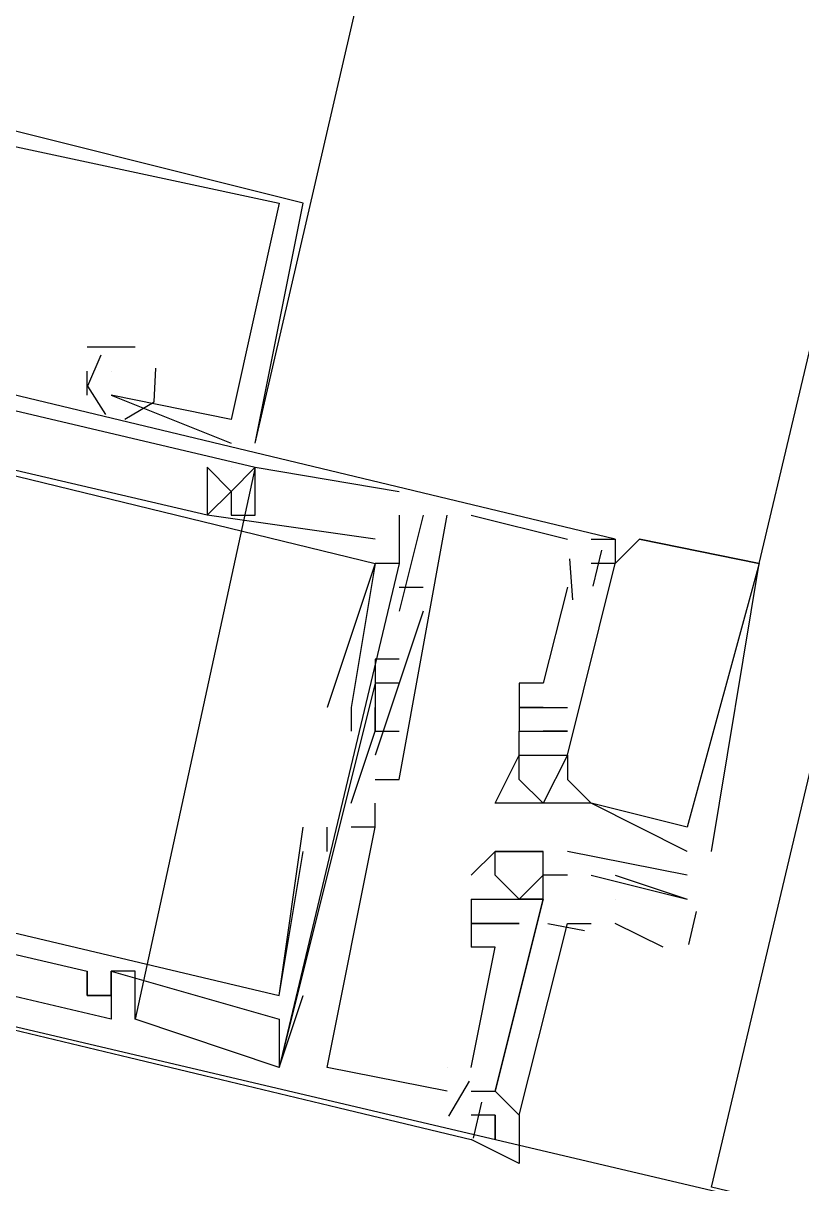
# Model space of a CAD drawing. Header units: feet. Extents: x -84 to 198, y -22 to 181.
# Drawn here: x 114.204 to 114.637, y 60.46 to 61.104 of the extents above; entities that cross this region are included whole.
import ezdxf

# ---------------------------------------------------------------- set-up
doc = ezdxf.new("R2010")
doc.units = ezdxf.units.FT
doc.layers.add('A-LINEA', color=7, linetype='CONTINUOUS')
doc.layers.add('A-MURO-CONCRETO', color=8, linetype='CONTINUOUS')

msp = doc.modelspace()

# ---------------------------------------------------------------- linework, layer by layer
at = {"layer": 'A-LINEA'}
for p, q in [((114.6133, 60.8044), (116.2533, 67.7378)), ((114.3467, 61.0044), (114.3467, 61.0044)), ((114.3467, 61.0044), (114.3467, 61.0044)), ((114.3467, 61.0044), (114.3467, 61.0044)), ((114.36, 61.0044), (114.36, 61.0044)), ((114.36, 61.0044), (114.36, 61.0044)), ((114.36, 61.0044), (114.36, 61.0044)), ((113.88, 60.9644), (114.3333, 60.8578)), ((113.88, 60.9644), (114.3333, 60.8578)), ((113.88, 60.9644), (114.3333, 60.8578)), ((114.2533, 60.9244), (114.24, 60.9244)), ((114.24, 60.9244), (114.24, 60.9244)), ((114.2533, 60.9244), (114.24, 60.9244)), ((114.24, 60.9244), (114.24, 60.9244)), ((114.2533, 60.9244), (114.24, 60.9244)), ((114.24, 60.9244), (114.24, 60.9244)), ((114.2667, 60.9244), (114.2533, 60.9244)), ((114.2533, 60.9244), (114.2533, 60.9244)), ((114.2667, 60.9244), (114.2533, 60.9244)), ((114.2533, 60.9244), (114.2533, 60.9244)), ((114.2667, 60.9244), (114.2533, 60.9244)), ((114.2533, 60.9244), (114.2533, 60.9244)), ((114.2667, 60.9244), (114.2667, 60.9244)), ((114.2667, 60.9244), (114.2667, 60.9244)), ((114.2667, 60.9244), (114.2667, 60.9244)), ((114.24, 60.8978), (114.24, 60.9111)), ((114.24, 60.9111), (114.24, 60.9111)), ((114.24, 60.8978), (114.24, 60.9111)), ((114.24, 60.9111), (114.24, 60.9111)), ((114.24, 60.8978), (114.24, 60.9111)), ((114.24, 60.9111), (114.24, 60.9111)), ((114.2533, 60.9111), (114.2533, 60.9111)), ((114.2533, 60.9111), (114.2533, 60.9111)), ((114.2533, 60.9111), (114.2533, 60.9111)), ((114.24, 60.8978), (114.24, 60.8978)), ((114.24, 60.8978), (114.24, 60.8978)), ((114.24, 60.8978), (114.24, 60.8978)), ((114.2533, 60.8978), (114.32, 60.8711)), ((114.2533, 60.8978), (114.2533, 60.8978)), ((114.2533, 60.8978), (114.2533, 60.8978)), ((114.2533, 60.8978), (114.32, 60.8711)), ((114.2533, 60.8978), (114.2533, 60.8978)), ((114.2533, 60.8978), (114.2533, 60.8978)), ((114.2533, 60.8978), (114.32, 60.8711)), ((114.2533, 60.8978), (114.2533, 60.8978)), ((114.2533, 60.8978), (114.2533, 60.8978)), ((114.32, 60.8844), (114.32, 60.8844)), ((114.32, 60.8844), (114.32, 60.8844)), ((114.32, 60.8844), (114.32, 60.8844)), ((114.32, 60.8844), (114.32, 60.8844)), ((114.32, 60.8844), (114.32, 60.8844)), ((114.32, 60.8844), (114.32, 60.8844)), ((114.32, 60.8711), (114.32, 60.8711)), ((114.32, 60.8711), (114.32, 60.8711)), ((114.32, 60.8711), (114.32, 60.8711)), ((114.3333, 60.8711), (114.3333, 60.8711)), ((114.3333, 60.8711), (114.3333, 60.8711)), ((114.3333, 60.8711), (114.3333, 60.8711)), ((114.3333, 60.8578), (114.2667, 60.5511)), ((114.3333, 60.8578), (114.2667, 60.5511)), ((114.3333, 60.8578), (114.2667, 60.5511)), ((114.3067, 60.8578), (114.3067, 60.8578)), ((114.3067, 60.8578), (114.3067, 60.8578)), ((114.3067, 60.8578), (114.3067, 60.8578)), ((114.32, 60.8578), (114.32, 60.8578)), ((114.32, 60.8578), (114.32, 60.8578)), ((114.32, 60.8578), (114.32, 60.8578)), ((114.3333, 60.8578), (114.3333, 60.8578)), ((114.3333, 60.8578), (114.3333, 60.8578)), ((114.3333, 60.8578), (114.3333, 60.8578)), ((114.3333, 60.8578), (114.3333, 60.8578)), ((114.3333, 60.8578), (114.3333, 60.8578)), ((114.3333, 60.8578), (114.3333, 60.8578)), ((114.32, 60.8444), (114.32, 60.8444)), ((114.32, 60.8444), (114.32, 60.8444)), ((114.32, 60.8444), (114.32, 60.8444)), ((114.32, 60.8444), (114.32, 60.8444)), ((114.32, 60.8444), (114.32, 60.8444)), ((114.32, 60.8444), (114.32, 60.8444)), ((114.4133, 60.8444), (114.4133, 60.8444)), ((114.4133, 60.8444), (114.4133, 60.8444)), ((114.4133, 60.8444), (114.4133, 60.8444)), ((114.4133, 60.8444), (114.4133, 60.8444)), ((114.4133, 60.8444), (114.4133, 60.8444)), ((114.4133, 60.8444), (114.4133, 60.8444)), ((114.3067, 60.8311), (114.3067, 60.8311)), ((114.3067, 60.8311), (114.3067, 60.8311)), ((114.3067, 60.8311), (114.3067, 60.8311)), ((114.3067, 60.8311), (114.3067, 60.8311)), ((114.3067, 60.8311), (114.3067, 60.8311)), ((114.3067, 60.8311), (114.3067, 60.8311)), ((114.32, 60.8311), (114.32, 60.8311)), ((114.32, 60.8311), (114.32, 60.8311)), ((114.32, 60.8311), (114.32, 60.8311)), ((114.3333, 60.8311), (114.3333, 60.8311)), ((114.3333, 60.8311), (114.3333, 60.8311)), ((114.3333, 60.8311), (114.3333, 60.8311)), ((114.4133, 60.8311), (114.4133, 60.8178)), ((114.4133, 60.8311), (114.4133, 60.8311)), ((114.4267, 60.8311), (114.4133, 60.7778)), ((114.4133, 60.8311), (114.4133, 60.8178)), ((114.4133, 60.8311), (114.4133, 60.8311)), ((114.4267, 60.8311), (114.4133, 60.7778)), ((114.4133, 60.8311), (114.4133, 60.8178)), ((114.4133, 60.8311), (114.4133, 60.8311)), ((114.4267, 60.8311), (114.4133, 60.7778)), ((114.4267, 60.8311), (114.4267, 60.8311)), ((114.4267, 60.8311), (114.4267, 60.8311)), ((114.4267, 60.8311), (114.4267, 60.8311)), ((114.44, 60.8311), (114.44, 60.8311)), ((114.44, 60.8311), (114.44, 60.8311)), ((114.44, 60.8311), (114.44, 60.8311)), ((114.4533, 60.8311), (114.5067, 60.8178)), ((114.4533, 60.8311), (114.4533, 60.8311)), ((114.4533, 60.8311), (114.5067, 60.8178)), ((114.4533, 60.8311), (114.4533, 60.8311)), ((114.4533, 60.8311), (114.5067, 60.8178)), ((114.4533, 60.8311), (114.4533, 60.8311)), ((114.4, 60.8178), (114.4, 60.8178)), ((114.4, 60.8178), (114.4, 60.8178)), ((114.4, 60.8178), (114.4, 60.8178)), ((114.4133, 60.8178), (114.4133, 60.8178)), ((114.4133, 60.8178), (114.4133, 60.8178)), ((114.4133, 60.8178), (114.4133, 60.8178)), ((114.5067, 60.8178), (114.5067, 60.8178)), ((114.5067, 60.8178), (114.5067, 60.8178)), ((114.5067, 60.8178), (114.5067, 60.8178)), ((114.52, 60.8178), (114.52, 60.8178)), ((114.52, 60.8178), (114.52, 60.8178)), ((114.52, 60.8178), (114.52, 60.8178)), ((114.5333, 60.8178), (114.5333, 60.8178)), ((114.5333, 60.8178), (114.5333, 60.8178)), ((114.5333, 60.8178), (114.5333, 60.8178)), ((114.5333, 60.8178), (114.5333, 60.8178)), ((114.5333, 60.8178), (114.5333, 60.8178)), ((114.5333, 60.8178), (114.5333, 60.8178)), ((114.5467, 60.8178), (114.5467, 60.8178)), ((114.5467, 60.8178), (114.5467, 60.8178)), ((114.5467, 60.8178), (114.5467, 60.8178)), ((114.5467, 60.8178), (114.5467, 60.8178)), ((114.5467, 60.8178), (114.5467, 60.8178)), ((114.5467, 60.8178), (114.5467, 60.8178)), ((114.5257, 60.8117), (114.5209, 60.7917)), ((114.5257, 60.8117), (114.5209, 60.7917)), ((114.5257, 60.8117), (114.5209, 60.7917)), ((114.4133, 60.8044), (114.3467, 60.5244)), ((114.4133, 60.8044), (114.3467, 60.5244)), ((114.4133, 60.8044), (114.3467, 60.5244)), ((114.4, 60.8044), (114.4, 60.8044)), ((114.4, 60.8044), (114.4, 60.8044)), ((114.4, 60.8044), (114.4, 60.8044)), ((114.4, 60.8044), (114.4, 60.8044)), ((114.4, 60.8044), (114.4, 60.8044)), ((114.4, 60.8044), (114.4, 60.8044)), ((114.4133, 60.8044), (114.4133, 60.8044)), ((114.4133, 60.8044), (114.4133, 60.8044)), ((114.4133, 60.8044), (114.4133, 60.8044)), ((114.5079, 60.8069), (114.5095, 60.7842)), ((114.5079, 60.8069), (114.5095, 60.7842)), ((114.5079, 60.8069), (114.5095, 60.7842)), ((114.52, 60.8044), (114.52, 60.8044)), ((114.52, 60.8044), (114.52, 60.8044)), ((114.52, 60.8044), (114.52, 60.8044)), ((114.5333, 60.8044), (114.5333, 60.8044)), ((114.5333, 60.8044), (114.5333, 60.8044)), ((114.5333, 60.8044), (114.5333, 60.8044)), ((114.5333, 60.8044), (114.5333, 60.8044)), ((114.5333, 60.8044), (114.5333, 60.8044)), ((114.5333, 60.8044), (114.5333, 60.8044)), ((114.6133, 60.8044), (114.6133, 60.8044)), ((114.6133, 60.8044), (114.6133, 60.8044)), ((114.6133, 60.8044), (114.6133, 60.8044)), ((114.6133, 60.8044), (114.6133, 60.8044)), ((114.6133, 60.8044), (114.6133, 60.8044)), ((114.6133, 60.8044), (114.6133, 60.8044)), ((114.4133, 60.7911), (114.4267, 60.7911)), ((114.4133, 60.7911), (114.4133, 60.7911)), ((114.4133, 60.7911), (114.4267, 60.7911)), ((114.4133, 60.7911), (114.4133, 60.7911)), ((114.4133, 60.7911), (114.4267, 60.7911)), ((114.4133, 60.7911), (114.4133, 60.7911)), ((114.4267, 60.7911), (114.4267, 60.7911)), ((114.4267, 60.7911), (114.4267, 60.7911)), ((114.4267, 60.7911), (114.4267, 60.7911)), ((114.5067, 60.7911), (114.5067, 60.7911)), ((114.5067, 60.7911), (114.5067, 60.7911)), ((114.5067, 60.7911), (114.5067, 60.7911)), ((114.4267, 60.7778), (114.4, 60.6978)), ((114.4267, 60.7778), (114.4, 60.6978)), ((114.4267, 60.7778), (114.4, 60.6978)), ((114.4133, 60.7778), (114.4133, 60.7778)), ((114.4133, 60.7778), (114.4133, 60.7778)), ((114.4133, 60.7778), (114.4133, 60.7778)), ((114.4267, 60.7778), (114.4267, 60.7778)), ((114.4267, 60.7778), (114.4267, 60.7778)), ((114.4267, 60.7778), (114.4267, 60.7778)), ((114.4, 60.7511), (114.4, 60.7511)), ((114.4, 60.7511), (114.4, 60.7511)), ((114.4, 60.7511), (114.4, 60.7511)), ((114.4133, 60.7511), (114.4133, 60.7511)), ((114.4133, 60.7511), (114.4133, 60.7511)), ((114.4133, 60.7511), (114.4133, 60.7511)), ((114.4, 60.7378), (114.4, 60.7378)), ((114.4, 60.7378), (114.4, 60.7378)), ((114.4, 60.7378), (114.4, 60.7378)), ((114.4, 60.7378), (114.4, 60.7378)), ((114.4, 60.7378), (114.4, 60.7378)), ((114.4, 60.7378), (114.4, 60.7378)), ((114.4133, 60.7378), (114.4133, 60.7378)), ((114.4133, 60.7378), (114.4133, 60.7378)), ((114.4133, 60.7378), (114.4133, 60.7378)), ((114.48, 60.7378), (114.48, 60.7378)), ((114.48, 60.7378), (114.48, 60.7378)), ((114.48, 60.7378), (114.48, 60.7378)), ((114.4933, 60.7378), (114.4933, 60.7378)), ((114.4933, 60.7378), (114.4933, 60.7378)), ((114.4933, 60.7378), (114.4933, 60.7378)), ((114.3733, 60.7244), (114.3733, 60.7244)), ((114.3733, 60.7244), (114.3733, 60.7244)), ((114.3733, 60.7244), (114.3733, 60.7244)), ((114.3867, 60.7244), (114.3867, 60.7244)), ((114.3867, 60.7244), (114.3867, 60.7244)), ((114.3867, 60.7244), (114.3867, 60.7244)), ((114.4, 60.7244), (114.4, 60.7244)), ((114.4, 60.7244), (114.4, 60.7244)), ((114.4, 60.7244), (114.4, 60.7244)), ((114.48, 60.7244), (114.48, 60.7244)), ((114.48, 60.7244), (114.48, 60.7244)), ((114.48, 60.7244), (114.48, 60.7244)), ((114.4933, 60.7244), (114.5067, 60.7244)), ((114.4933, 60.7244), (114.4933, 60.7244)), ((114.4933, 60.7244), (114.4933, 60.7244)), ((114.4933, 60.7244), (114.5067, 60.7244)), ((114.4933, 60.7244), (114.4933, 60.7244)), ((114.4933, 60.7244), (114.4933, 60.7244)), ((114.4933, 60.7244), (114.5067, 60.7244)), ((114.4933, 60.7244), (114.4933, 60.7244)), ((114.4933, 60.7244), (114.4933, 60.7244)), ((114.5067, 60.7244), (114.5067, 60.7244)), ((114.5067, 60.7244), (114.5067, 60.7244)), ((114.5067, 60.7244), (114.5067, 60.7244)), ((114.3867, 60.7111), (114.3867, 60.7111)), ((114.3867, 60.7111), (114.3867, 60.7111)), ((114.3867, 60.7111), (114.3867, 60.7111)), ((114.4, 60.7111), (114.4, 60.7111)), ((114.4, 60.7111), (114.4, 60.7111)), ((114.4, 60.7111), (114.4, 60.7111)), ((114.4, 60.7111), (114.4, 60.7111)), ((114.4, 60.7111), (114.4, 60.7111)), ((114.4, 60.7111), (114.4, 60.7111)), ((114.4133, 60.7111), (114.4133, 60.7111)), ((114.4133, 60.7111), (114.4133, 60.7111)), ((114.4133, 60.7111), (114.4133, 60.7111)), ((114.48, 60.7111), (114.48, 60.7111)), ((114.48, 60.7111), (114.48, 60.7111)), ((114.48, 60.7111), (114.48, 60.7111)), ((114.48, 60.7111), (114.48, 60.7111)), ((114.48, 60.7111), (114.48, 60.7111)), ((114.48, 60.7111), (114.48, 60.7111)), ((114.4933, 60.7111), (114.4933, 60.7111)), ((114.4933, 60.7111), (114.4933, 60.7111)), ((114.4933, 60.7111), (114.4933, 60.7111)), ((114.4933, 60.7111), (114.4933, 60.7111)), ((114.4933, 60.7111), (114.4933, 60.7111)), ((114.4933, 60.7111), (114.4933, 60.7111)), ((114.4933, 60.7111), (114.4933, 60.7111)), ((114.4933, 60.7111), (114.4933, 60.7111)), ((114.4933, 60.7111), (114.4933, 60.7111)), ((114.4933, 60.7111), (114.4933, 60.7111)), ((114.4933, 60.7111), (114.4933, 60.7111)), ((114.4933, 60.7111), (114.4933, 60.7111)), ((114.5067, 60.7111), (114.5067, 60.7111)), ((114.5067, 60.7111), (114.5067, 60.7111)), ((114.5067, 60.7111), (114.5067, 60.7111)), ((114.5067, 60.7111), (114.5067, 60.7111)), ((114.5067, 60.7111), (114.5067, 60.7111)), ((114.5067, 60.7111), (114.5067, 60.7111)), ((114.4, 60.6978), (114.4, 60.6978)), ((114.4, 60.6978), (114.4, 60.6978)), ((114.4, 60.6978), (114.4, 60.6978)), ((114.48, 60.6978), (114.48, 60.6978)), ((114.48, 60.6978), (114.48, 60.6978)), ((114.48, 60.6978), (114.48, 60.6978)), ((114.48, 60.6978), (114.48, 60.6978)), ((114.48, 60.6978), (114.48, 60.6978)), ((114.48, 60.6978), (114.48, 60.6978)), ((114.48, 60.6978), (114.48, 60.6978)), ((114.48, 60.6978), (114.48, 60.6978)), ((114.48, 60.6978), (114.48, 60.6978)), ((114.4933, 60.6978), (114.4933, 60.6978)), ((114.4933, 60.6978), (114.4933, 60.6978)), ((114.4933, 60.6978), (114.4933, 60.6978)), ((114.4933, 60.6978), (114.4933, 60.6978)), ((114.4933, 60.6978), (114.4933, 60.6978)), ((114.4933, 60.6978), (114.4933, 60.6978)), ((114.4933, 60.6978), (114.4933, 60.6978)), ((114.4933, 60.6978), (114.4933, 60.6978)), ((114.4933, 60.6978), (114.4933, 60.6978)), ((114.5067, 60.6978), (114.5067, 60.6978)), ((114.5067, 60.6978), (114.5067, 60.6978)), ((114.5067, 60.6978), (114.5067, 60.6978)), ((114.5067, 60.6978), (114.5067, 60.6978)), ((114.5067, 60.6978), (114.5067, 60.6978)), ((114.5067, 60.6978), (114.5067, 60.6978)), ((114.5067, 60.6978), (114.5067, 60.6978)), ((114.5067, 60.6978), (114.5067, 60.6978)), ((114.5067, 60.6978), (114.5067, 60.6978)), ((114.4, 60.6844), (114.4, 60.6844)), ((114.4, 60.6844), (114.4, 60.6844)), ((114.4, 60.6844), (114.4, 60.6844)), ((114.4133, 60.6844), (114.4133, 60.6844)), ((114.4133, 60.6844), (114.4133, 60.6844)), ((114.4133, 60.6844), (114.4133, 60.6844)), ((114.48, 60.6844), (114.48, 60.6844)), ((114.48, 60.6844), (114.48, 60.6844)), ((114.48, 60.6844), (114.48, 60.6844)), ((114.5067, 60.6844), (114.5067, 60.6844)), ((114.5067, 60.6844), (114.5067, 60.6844)), ((114.5067, 60.6844), (114.5067, 60.6844)), ((114.3867, 60.6711), (114.3867, 60.6711)), ((114.3867, 60.6711), (114.3867, 60.6711)), ((114.3867, 60.6711), (114.3867, 60.6711)), ((114.4, 60.6711), (114.4, 60.6711)), ((114.4, 60.6711), (114.4, 60.6711)), ((114.4, 60.6711), (114.4, 60.6711)), ((114.4667, 60.6711), (114.4667, 60.6711)), ((114.4667, 60.6711), (114.4667, 60.6711)), ((114.4667, 60.6711), (114.4667, 60.6711)), ((114.48, 60.6711), (114.48, 60.6711)), ((114.48, 60.6711), (114.48, 60.6711)), ((114.48, 60.6711), (114.48, 60.6711)), ((114.4933, 60.6711), (114.4933, 60.6711)), ((114.4933, 60.6711), (114.4933, 60.6711)), ((114.4933, 60.6711), (114.4933, 60.6711)), ((114.5067, 60.6711), (114.5067, 60.6711)), ((114.5067, 60.6711), (114.5067, 60.6711)), ((114.5067, 60.6711), (114.5067, 60.6711)), ((114.52, 60.6711), (114.52, 60.6711)), ((114.52, 60.6711), (114.52, 60.6711)), ((114.52, 60.6711), (114.52, 60.6711)), ((114.52, 60.6711), (114.52, 60.6711)), ((114.52, 60.6711), (114.52, 60.6711)), ((114.52, 60.6711), (114.52, 60.6711)), ((114.36, 60.6578), (114.36, 60.6578)), ((114.36, 60.6578), (114.36, 60.6578)), ((114.36, 60.6578), (114.36, 60.6578)), ((114.3733, 60.6444), (114.3733, 60.6578)), ((114.3733, 60.6578), (114.3733, 60.6578)), ((114.3733, 60.6444), (114.3733, 60.6578)), ((114.3733, 60.6578), (114.3733, 60.6578)), ((114.3733, 60.6444), (114.3733, 60.6578)), ((114.3733, 60.6578), (114.3733, 60.6578)), ((114.4, 60.6578), (114.3867, 60.6578)), ((114.3867, 60.6578), (114.3867, 60.6578)), ((114.4, 60.6578), (114.3867, 60.6578)), ((114.3867, 60.6578), (114.3867, 60.6578)), ((114.4, 60.6578), (114.3867, 60.6578)), ((114.3867, 60.6578), (114.3867, 60.6578)), ((114.4, 60.6578), (114.4, 60.6578)), ((114.4, 60.6578), (114.4, 60.6578)), ((114.4, 60.6578), (114.4, 60.6578)), ((114.4, 60.6578), (114.4, 60.6578)), ((114.4, 60.6578), (114.4, 60.6578)), ((114.4, 60.6578), (114.4, 60.6578)), ((114.5733, 60.6578), (114.5733, 60.6578)), ((114.5733, 60.6578), (114.5733, 60.6578)), ((114.5733, 60.6578), (114.5733, 60.6578)), ((114.3467, 60.5644), (114.36, 60.6444)), ((114.3467, 60.5644), (114.36, 60.6444)), ((114.3467, 60.5644), (114.36, 60.6444)), ((114.36, 60.6444), (114.36, 60.6444)), ((114.36, 60.6444), (114.36, 60.6444)), ((114.36, 60.6444), (114.36, 60.6444)), ((114.3733, 60.6444), (114.3733, 60.6444)), ((114.3733, 60.6444), (114.3733, 60.6444)), ((114.3733, 60.6444), (114.3733, 60.6444)), ((114.4667, 60.6444), (114.4667, 60.6444)), ((114.4667, 60.6444), (114.4667, 60.6444)), ((114.48, 60.6444), (114.48, 60.6444)), ((114.4933, 60.6444), (114.4933, 60.6444)), ((114.4933, 60.6444), (114.4933, 60.6444)), ((114.5733, 60.6311), (114.5067, 60.6444)), ((114.5067, 60.6444), (114.5067, 60.6444)), ((114.5733, 60.6444), (114.5733, 60.6444)), ((114.5733, 60.6444), (114.5733, 60.6444)), ((114.5733, 60.6444), (114.5733, 60.6444)), ((114.5867, 60.6444), (114.5867, 60.6444)), ((114.5867, 60.6444), (114.5867, 60.6444)), ((114.5867, 60.6444), (114.5867, 60.6444)), ((114.4533, 60.6311), (114.4533, 60.6311)), ((114.4667, 60.6311), (114.4667, 60.6311)), ((114.4933, 60.6311), (114.4933, 60.6311)), ((114.4933, 60.6311), (114.4933, 60.6311)), ((114.4933, 60.6311), (114.4933, 60.6311)), ((114.4933, 60.6311), (114.4933, 60.6311)), ((114.5067, 60.6311), (114.5067, 60.6311)), ((114.5067, 60.6311), (114.5067, 60.6311)), ((114.52, 60.6311), (114.52, 60.6311)), ((114.5333, 60.6311), (114.5733, 60.6178)), ((114.5733, 60.6311), (114.5733, 60.6311)), ((114.4533, 60.6178), (114.4533, 60.6178)), ((114.4533, 60.6178), (114.4533, 60.5911)), ((114.4533, 60.6178), (114.4533, 60.6178)), ((114.4533, 60.6178), (114.4533, 60.5911)), ((114.4533, 60.6178), (114.4533, 60.6178)), ((114.4533, 60.6178), (114.4533, 60.5911)), ((114.4533, 60.6178), (114.4533, 60.6178)), ((114.4667, 60.6178), (114.4667, 60.6178)), ((114.4667, 60.6178), (114.4667, 60.6178)), ((114.4667, 60.6178), (114.4667, 60.6178)), ((114.4667, 60.6178), (114.4667, 60.6178)), ((114.4667, 60.6178), (114.4667, 60.6178)), ((114.4667, 60.6178), (114.4667, 60.6178)), ((114.4667, 60.6178), (114.4667, 60.6178)), ((114.48, 60.6178), (114.48, 60.6178)), ((114.48, 60.6178), (114.48, 60.6178)), ((114.48, 60.6178), (114.48, 60.6178)), ((114.48, 60.6178), (114.48, 60.6178)), ((114.48, 60.6178), (114.48, 60.6178)), ((114.48, 60.6178), (114.48, 60.6178)), ((114.4933, 60.6178), (114.4933, 60.6178)), ((114.4933, 60.6178), (114.4933, 60.6178)), ((114.4933, 60.6178), (114.4933, 60.6178)), ((114.4933, 60.6178), (114.4933, 60.6178)), ((114.5333, 60.6178), (114.5333, 60.6178)), ((114.5733, 60.6178), (114.5733, 60.6178)), ((114.5783, 60.611), (114.574, 60.5927)), ((114.4533, 60.6044), (114.4533, 60.6044)), ((114.4533, 60.6044), (114.4533, 60.6044)), ((114.4533, 60.6044), (114.4533, 60.6044)), ((114.4533, 60.6044), (114.4533, 60.6044)), ((114.4533, 60.6044), (114.4533, 60.6044)), ((114.4533, 60.6044), (114.4533, 60.6044)), ((114.4667, 60.6044), (114.4667, 60.6044)), ((114.4667, 60.6044), (114.4667, 60.6044)), ((114.4667, 60.6044), (114.4667, 60.6044)), ((114.4667, 60.6044), (114.4667, 60.6044)), ((114.4667, 60.6044), (114.4667, 60.6044)), ((114.4667, 60.6044), (114.4667, 60.6044)), ((114.4667, 60.6044), (114.4667, 60.6044)), ((114.4667, 60.6044), (114.4667, 60.6044)), ((114.4667, 60.6044), (114.4667, 60.6044)), ((114.4667, 60.6044), (114.4667, 60.6044)), ((114.4667, 60.6044), (114.4667, 60.6044)), ((114.4667, 60.6044), (114.4667, 60.6044)), ((114.48, 60.6044), (114.48, 60.6044)), ((114.48, 60.6044), (114.48, 60.6044)), ((114.48, 60.6044), (114.48, 60.6044)), ((114.48, 60.6044), (114.48, 60.6044)), ((114.48, 60.6044), (114.48, 60.6044)), ((114.48, 60.6044), (114.48, 60.6044)), ((114.5162, 60.6003), (114.4959, 60.6042)), ((114.5162, 60.6003), (114.4959, 60.6042)), ((114.5162, 60.6003), (114.4959, 60.6042)), ((114.56, 60.5911), (114.5333, 60.6044)), ((114.4533, 60.5911), (114.4533, 60.5911)), ((114.4533, 60.5244), (114.4667, 60.5911)), ((114.4667, 60.5911), (114.4533, 60.5911)), ((114.4533, 60.5911), (114.4533, 60.5911)), ((114.4533, 60.5911), (114.4533, 60.5911)), ((114.4533, 60.5911), (114.4533, 60.5911)), ((114.4533, 60.5244), (114.4667, 60.5911)), ((114.4667, 60.5911), (114.4533, 60.5911)), ((114.4533, 60.5911), (114.4533, 60.5911)), ((114.4533, 60.5911), (114.4533, 60.5911)), ((114.4533, 60.5911), (114.4533, 60.5911)), ((114.4533, 60.5244), (114.4667, 60.5911)), ((114.4667, 60.5911), (114.4533, 60.5911)), ((114.4533, 60.5911), (114.4533, 60.5911)), ((114.4533, 60.5911), (114.4533, 60.5911)), ((114.4667, 60.5911), (114.4667, 60.5911)), ((114.4667, 60.5911), (114.4667, 60.5911)), ((114.4667, 60.5911), (114.4667, 60.5911)), ((114.4667, 60.5911), (114.4667, 60.5911)), ((114.4667, 60.5911), (114.4667, 60.5911)), ((114.4667, 60.5911), (114.4667, 60.5911)), ((114.24, 60.5778), (114.24, 60.5778)), ((114.24, 60.5778), (114.24, 60.5778)), ((114.24, 60.5778), (114.24, 60.5778)), ((114.2533, 60.5778), (114.2533, 60.5778)), ((114.2533, 60.5778), (114.2533, 60.5778)), ((114.2533, 60.5778), (114.2533, 60.5778)), ((114.2533, 60.5778), (114.2533, 60.5778)), ((114.2533, 60.5778), (114.2533, 60.5778)), ((114.2533, 60.5778), (114.2533, 60.5778)), ((114.2667, 60.5778), (114.2667, 60.5778)), ((114.2667, 60.5778), (114.2667, 60.5778)), ((114.2667, 60.5778), (114.2667, 60.5778)), ((114.24, 60.5644), (114.24, 60.5644)), ((114.24, 60.5644), (114.24, 60.5644)), ((114.24, 60.5644), (114.24, 60.5644)), ((114.2533, 60.5644), (114.2533, 60.5644)), ((114.2533, 60.5644), (114.2533, 60.5644)), ((114.2533, 60.5644), (114.2533, 60.5644)), ((114.2533, 60.5644), (114.2533, 60.5644)), ((114.2533, 60.5644), (114.2533, 60.5644)), ((114.2533, 60.5644), (114.2533, 60.5644)), ((114.3467, 60.5644), (114.3467, 60.5644)), ((114.3467, 60.5644), (114.3467, 60.5644)), ((114.3467, 60.5644), (114.3467, 60.5644)), ((114.3467, 60.5644), (114.3467, 60.5644)), ((114.3467, 60.5644), (114.3467, 60.5644)), ((114.3467, 60.5644), (114.3467, 60.5644)), ((114.36, 60.5644), (114.36, 60.5644)), ((114.36, 60.5644), (114.36, 60.5644)), ((114.36, 60.5644), (114.36, 60.5644)), ((114.2533, 60.5511), (114.2533, 60.5511)), ((114.2533, 60.5511), (114.2533, 60.5511)), ((114.2533, 60.5511), (114.2533, 60.5511)), ((114.2667, 60.5511), (114.2667, 60.5511)), ((114.2667, 60.5511), (114.2667, 60.5511)), ((114.2667, 60.5511), (114.2667, 60.5511)), ((114.3467, 60.5511), (114.3467, 60.5511)), ((114.3467, 60.5511), (114.3467, 60.5511)), ((114.3467, 60.5511), (114.3467, 60.5511)), ((114.3467, 60.5244), (114.3467, 60.5244)), ((114.3467, 60.5244), (114.3467, 60.5244)), ((114.3467, 60.5244), (114.3467, 60.5244)), ((114.3467, 60.5244), (114.3467, 60.5244)), ((114.3467, 60.5244), (114.3467, 60.5244)), ((114.3467, 60.5244), (114.3467, 60.5244)), ((114.3733, 60.5244), (114.3733, 60.5244)), ((114.3733, 60.5244), (114.3733, 60.5244)), ((114.3733, 60.5244), (114.3733, 60.5244)), ((114.44, 60.5244), (114.44, 60.5244)), ((114.44, 60.5244), (114.44, 60.5244)), ((114.44, 60.5244), (114.44, 60.5244)), ((114.44, 60.5244), (114.44, 60.5244)), ((114.44, 60.5244), (114.44, 60.5244)), ((114.44, 60.5244), (114.44, 60.5244)), ((114.4533, 60.5244), (114.4533, 60.5244)), ((114.4533, 60.5244), (114.4533, 60.5244)), ((114.4533, 60.5244), (114.4533, 60.5244)), ((114.4521, 60.5168), (114.4406, 60.4973)), ((114.4521, 60.5168), (114.4406, 60.4973)), ((114.4521, 60.5168), (114.4406, 60.4973)), ((114.44, 60.5111), (114.44, 60.5111)), ((114.44, 60.5111), (114.44, 60.5111)), ((114.44, 60.5111), (114.44, 60.5111)), ((114.4533, 60.5111), (114.4667, 60.5111)), ((114.4533, 60.5111), (114.4533, 60.5111)), ((114.4533, 60.5111), (114.4533, 60.5111)), ((114.4533, 60.5111), (114.4533, 60.5111)), ((114.4667, 60.5111), (114.4667, 60.5111)), ((114.4667, 60.5111), (114.4667, 60.5111)), ((114.4667, 60.5111), (114.4667, 60.5111)), ((114.459, 60.5051), (114.4543, 60.485)), ((114.459, 60.5051), (114.4543, 60.485)), ((114.459, 60.5051), (114.4543, 60.485)), ((114.4533, 60.4978), (114.4533, 60.4978)), ((114.4533, 60.4978), (114.4533, 60.4978)), ((114.4533, 60.4978), (114.4533, 60.4978)), ((114.4533, 60.4978), (114.4533, 60.4978)), ((114.4533, 60.4978), (114.4533, 60.4978)), ((114.4533, 60.4978), (114.4533, 60.4978)), ((114.4667, 60.4978), (114.4667, 60.4978)), ((114.4667, 60.4978), (114.4667, 60.4844)), ((114.4667, 60.4978), (114.4667, 60.4978)), ((114.4667, 60.4978), (114.4667, 60.4844)), ((114.4667, 60.4978), (114.4667, 60.4978)), ((114.4667, 60.4978), (114.4667, 60.4844)), ((114.4667, 60.4978), (114.4667, 60.4978)), ((114.4533, 60.4844), (114.4533, 60.4844)), ((114.4533, 60.4844), (114.4533, 60.4844)), ((114.4533, 60.4844), (114.4533, 60.4844)), ((114.4533, 60.4844), (114.4533, 60.4844)), ((114.4667, 60.4844), (114.4667, 60.4844)), ((114.4667, 60.4844), (114.4667, 60.4844)), ((114.4667, 60.4844), (114.4667, 60.4844))]:
    msp.add_line(p, q, dxfattribs=at)
for points in [[(123.9467, 43.9511), (123.92, 47.9511), (123.56, 53.4844), (119.8267, 54.3644), (116.1067, 55.2444), (116.8, 58.2178), (117.1867, 59.8444), (116.8667, 59.9111), (115.8267, 60.1644), (114.5867, 60.4578), (118.2, 75.6978), (129.9467, 72.9244)], [(114.3333, 60.8711), (114.7467, 62.6578), (115.12, 64.2311)], [(114.3333, 60.8711), (114.36, 61.0044), (114.1467, 61.0578)], [(114.3333, 60.8711), (114.36, 61.0044), (114.1467, 61.0578)], [(114.3333, 60.8711), (114.36, 61.0044), (114.1467, 61.0578)], [(114.16, 61.0311), (114.16, 61.0444), (114.3467, 61.0044), (114.32, 60.8844), (114.2533, 60.8978)], [(114.16, 61.0311), (114.16, 61.0444), (114.3467, 61.0044), (114.32, 60.8844), (114.2533, 60.8978)], [(114.16, 61.0311), (114.16, 61.0444), (114.3467, 61.0044), (114.32, 60.8844), (114.2533, 60.8978)], [(114.52, 60.8178), (114.5333, 60.8178), (113.8667, 60.9778)], [(114.52, 60.8178), (114.5333, 60.8178), (113.8667, 60.9778)], [(114.52, 60.8178), (114.5333, 60.8178), (113.8667, 60.9778)], [(113.8667, 60.8444), (113.88, 60.8311), (113.9067, 60.9244), (114.4, 60.8044), (114.3733, 60.7244)], [(113.8667, 60.8444), (113.88, 60.8311), (113.9067, 60.9244), (114.4, 60.8044), (114.3733, 60.7244)], [(113.8667, 60.8444), (113.88, 60.8311), (113.9067, 60.9244), (114.4, 60.8044), (114.3733, 60.7244)], [(114.4, 60.8178), (114.3067, 60.8311), (114.32, 60.8444), (114.3067, 60.8578), (114.3067, 60.8311), (113.9067, 60.9244)], [(114.4, 60.8178), (114.3067, 60.8311), (114.32, 60.8444), (114.3067, 60.8578), (114.3067, 60.8311), (113.9067, 60.9244)], [(114.4, 60.8178), (114.3067, 60.8311), (114.32, 60.8444), (114.3067, 60.8578), (114.3067, 60.8311), (113.9067, 60.9244)], [(114.2476, 60.9201), (114.2401, 60.9029), (114.2502, 60.887)], [(114.2476, 60.9201), (114.2401, 60.9029), (114.2502, 60.887)], [(114.2476, 60.9201), (114.2401, 60.9029), (114.2502, 60.887)], [(114.261, 60.8845), (114.2772, 60.8942), (114.2781, 60.9129)], [(114.261, 60.8845), (114.2772, 60.8942), (114.2781, 60.9129)], [(114.261, 60.8845), (114.2772, 60.8942), (114.2781, 60.9129)], [(113.8667, 60.8711), (113.88, 60.8711), (113.8533, 60.8711), (113.84, 60.8044), (113.8133, 60.8044), (113.7867, 60.6444), (114.4533, 60.4844)], [(113.8667, 60.8711), (113.88, 60.8711), (113.8533, 60.8711), (113.84, 60.8044), (113.8133, 60.8044), (113.7867, 60.6444), (114.4533, 60.4844)], [(113.8667, 60.8711), (113.88, 60.8711), (113.8533, 60.8711), (113.84, 60.8044), (113.8133, 60.8044), (113.7867, 60.6444), (114.4533, 60.4844)], [(114.3333, 60.8578), (114.32, 60.8444), (114.32, 60.8311), (114.3333, 60.8311), (114.3333, 60.8578), (114.4133, 60.8444)], [(114.3333, 60.8578), (114.32, 60.8444), (114.32, 60.8311), (114.3333, 60.8311), (114.3333, 60.8578), (114.4133, 60.8444)], [(114.3333, 60.8578), (114.32, 60.8444), (114.32, 60.8311), (114.3333, 60.8311), (114.3333, 60.8578), (114.4133, 60.8444)], [(114.4133, 60.8311), (114.4133, 60.8044), (114.4, 60.8044), (114.3867, 60.7244), (114.3867, 60.7111), (114.3867, 60.7111)], [(114.4133, 60.8311), (114.4133, 60.8044), (114.4, 60.8044), (114.3867, 60.7244), (114.3867, 60.7111), (114.3867, 60.7111)], [(114.4133, 60.8311), (114.4133, 60.8044), (114.4, 60.8044), (114.3867, 60.7244), (114.3867, 60.7111), (114.3867, 60.7111)], [(114.4, 60.6844), (114.4133, 60.6844), (114.44, 60.8311)], [(114.4, 60.6844), (114.4133, 60.6844), (114.44, 60.8311)], [(114.4, 60.6844), (114.4133, 60.6844), (114.44, 60.8311)], [(114.5333, 60.8178), (114.5333, 60.8044), (114.5467, 60.8178), (114.6133, 60.8044), (114.6133, 60.8044), (114.5733, 60.6578), (114.5733, 60.6578), (114.52, 60.6711), (114.52, 60.6711), (114.52, 60.6711), (114.52, 60.6711), (114.5067, 60.6844)], [(114.5333, 60.8178), (114.5333, 60.8044), (114.5467, 60.8178), (114.6133, 60.8044), (114.6133, 60.8044), (114.5733, 60.6578), (114.5733, 60.6578), (114.52, 60.6711), (114.52, 60.6711), (114.52, 60.6711), (114.52, 60.6711), (114.5067, 60.6844)], [(114.5333, 60.8178), (114.5333, 60.8044), (114.5467, 60.8178), (114.6133, 60.8044), (114.6133, 60.8044), (114.5733, 60.6578), (114.5733, 60.6578), (114.52, 60.6711), (114.52, 60.6711), (114.52, 60.6711), (114.52, 60.6711), (114.5067, 60.6844)], [(114.5867, 60.6444), (114.6133, 60.8044), (114.6133, 60.8044), (114.5467, 60.8178)], [(114.5867, 60.6444), (114.6133, 60.8044), (114.6133, 60.8044), (114.5467, 60.8178)], [(114.5867, 60.6444), (114.6133, 60.8044), (114.6133, 60.8044), (114.5467, 60.8178)], [(114.4933, 60.6978), (114.5067, 60.6978), (114.5333, 60.8044), (114.52, 60.8044)], [(114.4933, 60.6978), (114.5067, 60.6978), (114.5333, 60.8044), (114.52, 60.8044)], [(114.4933, 60.6978), (114.5067, 60.6978), (114.5333, 60.8044), (114.52, 60.8044)], [(114.5067, 60.7911), (114.4933, 60.7378), (114.48, 60.7378), (114.48, 60.7111)], [(114.5067, 60.7911), (114.4933, 60.7378), (114.48, 60.7378), (114.48, 60.7111)], [(114.5067, 60.7911), (114.4933, 60.7378), (114.48, 60.7378), (114.48, 60.7111)], [(114.4133, 60.7511), (114.4, 60.7511), (114.4, 60.7378), (114.3467, 60.5244), (114.2667, 60.5511), (114.2667, 60.5778), (114.2533, 60.5778), (114.2533, 60.5644), (114.2533, 60.5511), (113.8, 60.6578), (113.8133, 60.6711), (113.8267, 60.6711), (113.8133, 60.6844), (113.84, 60.7778)], [(114.4133, 60.7511), (114.4, 60.7511), (114.4, 60.7378), (114.3467, 60.5244), (114.2667, 60.5511), (114.2667, 60.5778), (114.2533, 60.5778), (114.2533, 60.5644), (114.2533, 60.5511), (113.8, 60.6578), (113.8133, 60.6711), (113.8267, 60.6711), (113.8133, 60.6844), (113.84, 60.7778)], [(114.4133, 60.7511), (114.4, 60.7511), (114.4, 60.7378), (114.3467, 60.5244), (114.2667, 60.5511), (114.2667, 60.5778), (114.2533, 60.5778), (114.2533, 60.5644), (114.2533, 60.5511), (113.8, 60.6578), (113.8133, 60.6711), (113.8267, 60.6711), (113.8133, 60.6844), (113.84, 60.7778)], [(113.8667, 60.7644), (113.84, 60.6844), (114.3467, 60.5644), (114.36, 60.6578), (114.36, 60.6578)], [(113.8667, 60.7644), (113.84, 60.6844), (114.3467, 60.5644), (114.36, 60.6578), (114.36, 60.6578)], [(113.8667, 60.7644), (113.84, 60.6844), (114.3467, 60.5644), (114.36, 60.6578), (114.36, 60.6578)], [(114.4133, 60.7378), (114.4, 60.7378), (114.4, 60.7111), (114.4, 60.7244)], [(114.4133, 60.7378), (114.4, 60.7378), (114.4, 60.7111), (114.4, 60.7244)], [(114.4133, 60.7378), (114.4, 60.7378), (114.4, 60.7111), (114.4, 60.7244)], [(114.48, 60.7244), (114.4933, 60.7244), (114.48, 60.7244)], [(114.48, 60.7244), (114.4933, 60.7244), (114.48, 60.7244)], [(114.48, 60.7244), (114.4933, 60.7244), (114.48, 60.7244)], [(114.3867, 60.6711), (114.4, 60.7111), (114.4133, 60.7111)], [(114.3867, 60.6711), (114.4, 60.7111), (114.4133, 60.7111)], [(114.3867, 60.6711), (114.4, 60.7111), (114.4133, 60.7111)], [(114.48, 60.6978), (114.48, 60.7111), (114.4933, 60.7111)], [(114.48, 60.6978), (114.48, 60.7111), (114.4933, 60.7111)], [(114.48, 60.6978), (114.48, 60.7111), (114.4933, 60.7111)], [(114.5067, 60.7111), (114.4933, 60.7111), (114.5067, 60.7111)], [(114.5067, 60.7111), (114.4933, 60.7111), (114.5067, 60.7111)], [(114.5067, 60.7111), (114.4933, 60.7111), (114.5067, 60.7111)], [(114.5733, 60.6444), (114.52, 60.6711), (114.5067, 60.6711), (114.48, 60.6711), (114.4667, 60.6711), (114.48, 60.6978), (114.48, 60.6978), (114.48, 60.6978), (114.48, 60.6978), (114.4933, 60.6978), (114.4933, 60.6978), (114.4933, 60.6978)], [(114.5733, 60.6444), (114.52, 60.6711), (114.5067, 60.6711), (114.48, 60.6711), (114.4667, 60.6711), (114.48, 60.6978), (114.48, 60.6978), (114.48, 60.6978), (114.48, 60.6978), (114.4933, 60.6978), (114.4933, 60.6978), (114.4933, 60.6978)], [(114.5733, 60.6444), (114.52, 60.6711), (114.5067, 60.6711), (114.48, 60.6711), (114.4667, 60.6711), (114.48, 60.6978), (114.48, 60.6978), (114.48, 60.6978), (114.48, 60.6978), (114.4933, 60.6978), (114.4933, 60.6978), (114.4933, 60.6978)], [(114.5067, 60.6978), (114.4933, 60.6711), (114.48, 60.6844), (114.48, 60.6978), (114.5067, 60.6978)], [(114.5067, 60.6978), (114.4933, 60.6711), (114.48, 60.6844), (114.48, 60.6978), (114.5067, 60.6978)], [(114.5067, 60.6978), (114.4933, 60.6711), (114.48, 60.6844), (114.48, 60.6978), (114.5067, 60.6978)], [(114.5067, 60.6978), (114.5067, 60.6844), (114.5067, 60.6844)], [(114.5067, 60.6978), (114.5067, 60.6844), (114.5067, 60.6844)], [(114.5067, 60.6978), (114.5067, 60.6844), (114.5067, 60.6844)], [(113.8133, 60.6578), (113.84, 60.6578), (113.84, 60.6711), (114.24, 60.5778), (114.24, 60.5644), (114.2533, 60.5644), (114.2533, 60.5778), (114.3467, 60.5511)], [(113.8133, 60.6578), (113.84, 60.6578), (113.84, 60.6711), (114.24, 60.5778), (114.24, 60.5644), (114.2533, 60.5644), (114.2533, 60.5778), (114.3467, 60.5511)], [(113.8133, 60.6578), (113.84, 60.6578), (113.84, 60.6711), (114.24, 60.5778), (114.24, 60.5644), (114.2533, 60.5644), (114.2533, 60.5778), (114.3467, 60.5511)], [(114.44, 60.5111), (114.3733, 60.5244), (114.4, 60.6578), (114.4, 60.6711)], [(114.44, 60.5111), (114.3733, 60.5244), (114.4, 60.6578), (114.4, 60.6711)], [(114.44, 60.5111), (114.3733, 60.5244), (114.4, 60.6578), (114.4, 60.6711)], [(117.1867, 59.8444), (116.8, 58.2178), (113.4, 59.0311), (113.7867, 60.6444), (117.1867, 59.8444)], [(114.5067, 60.6311), (114.4933, 60.6311), (114.4933, 60.6444), (114.48, 60.6444), (114.4667, 60.6444), (114.4533, 60.6311)], [(114.5067, 60.6311), (114.5067, 60.6311), (114.4933, 60.6311), (114.48, 60.6178), (114.4667, 60.6311), (114.4667, 60.6444), (114.4933, 60.6444)], [(114.4533, 60.6178), (114.4533, 60.6178), (114.4667, 60.6178), (114.4667, 60.6178), (114.4667, 60.6178), (114.48, 60.6178), (114.48, 60.6178), (114.4933, 60.6178), (114.4933, 60.6311), (114.4933, 60.6311)], [(114.52, 60.6311), (114.52, 60.6311), (114.52, 60.6311), (114.5733, 60.6178), (114.5733, 60.6178), (114.5733, 60.6178)], [(114.4533, 60.5111), (114.4667, 60.5111), (114.4933, 60.6178), (114.48, 60.6178)], [(114.4533, 60.5111), (114.4667, 60.5111), (114.4933, 60.6178), (114.48, 60.6178)], [(114.4533, 60.5111), (114.4667, 60.5111), (114.4933, 60.6178), (114.48, 60.6178)], [(114.4933, 60.6178), (114.4667, 60.5111), (114.48, 60.4978), (114.5067, 60.6044), (114.52, 60.6044)], [(114.4933, 60.6178), (114.4667, 60.5111), (114.48, 60.4978), (114.5067, 60.6044), (114.52, 60.6044)], [(114.4933, 60.6178), (114.4667, 60.5111), (114.48, 60.4978), (114.5067, 60.6044), (114.52, 60.6044)], [(114.4667, 60.6044), (114.4533, 60.6044), (114.4667, 60.6044)], [(114.4667, 60.6044), (114.4533, 60.6044), (114.4667, 60.6044)], [(114.4667, 60.6044), (114.4533, 60.6044), (114.4667, 60.6044)], [(114.4667, 60.6044), (114.48, 60.6044), (114.4667, 60.6044), (114.48, 60.6044)], [(114.4667, 60.6044), (114.48, 60.6044), (114.4667, 60.6044), (114.48, 60.6044)], [(114.4667, 60.6044), (114.48, 60.6044), (114.4667, 60.6044), (114.48, 60.6044)], [(114.2533, 60.5644), (114.24, 60.5644), (114.24, 60.5644), (114.24, 60.5778)], [(114.2533, 60.5644), (114.24, 60.5644), (114.24, 60.5644), (114.24, 60.5778)], [(114.2533, 60.5644), (114.24, 60.5644), (114.24, 60.5644), (114.24, 60.5778)], [(114.3467, 60.5511), (114.3467, 60.5244), (114.36, 60.5644)], [(114.3467, 60.5511), (114.3467, 60.5244), (114.36, 60.5644)], [(114.3467, 60.5511), (114.3467, 60.5244), (114.36, 60.5644)], [(114.4667, 60.5111), (114.48, 60.4978), (114.48, 60.4711), (114.4533, 60.4844)], [(114.4667, 60.4844), (114.4667, 60.4978), (114.4533, 60.4978)]]:
    msp.add_lwpolyline(points, dxfattribs=at)
at = {"layer": 'A-MURO-CONCRETO'}
msp.add_lwpolyline([(113.7867, 60.6444), (117.1867, 59.8444), (113.5867, 59.8444), (113.7867, 60.6444), (113.7867, 60.6444)], dxfattribs=at)

doc.saveas('drawing.dxf')
